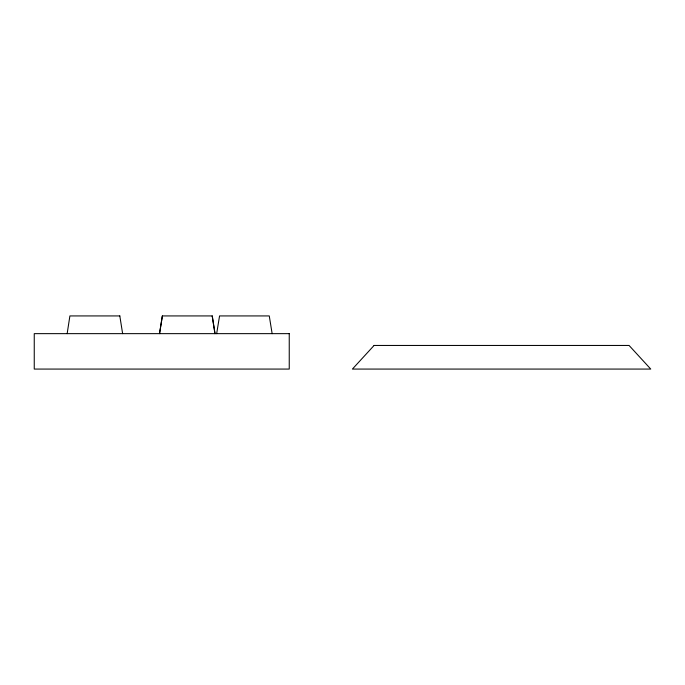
<?xml version="1.0" encoding="UTF-8"?>
<svg xmlns="http://www.w3.org/2000/svg" width="685" height="685" viewBox="0 0 685 685"><rect width="100%" height="100%" fill="white"/><g stroke="black" fill="none" stroke-linecap="round" stroke-linejoin="round"><path stroke-width="1.03" d="M67.156 333.646L69.896 315.931L119.849 315.931M162.311 315.931L159.536 333.646L162.405 315.931L212.264 315.931L215.039 333.646M216.665 333.646L219.551 315.931L269.265 315.931L272.142 333.646M119.815 315.931L122.624 333.646M212.179 315.931L214.944 333.646M374.087 345.454L352.407 369.069L650.75 369.069L629.078 345.454L374.087 345.454M289.241 333.646L34.25 333.646L34.25 369.069L289.241 369.069L289.241 333.646"/></g></svg>
